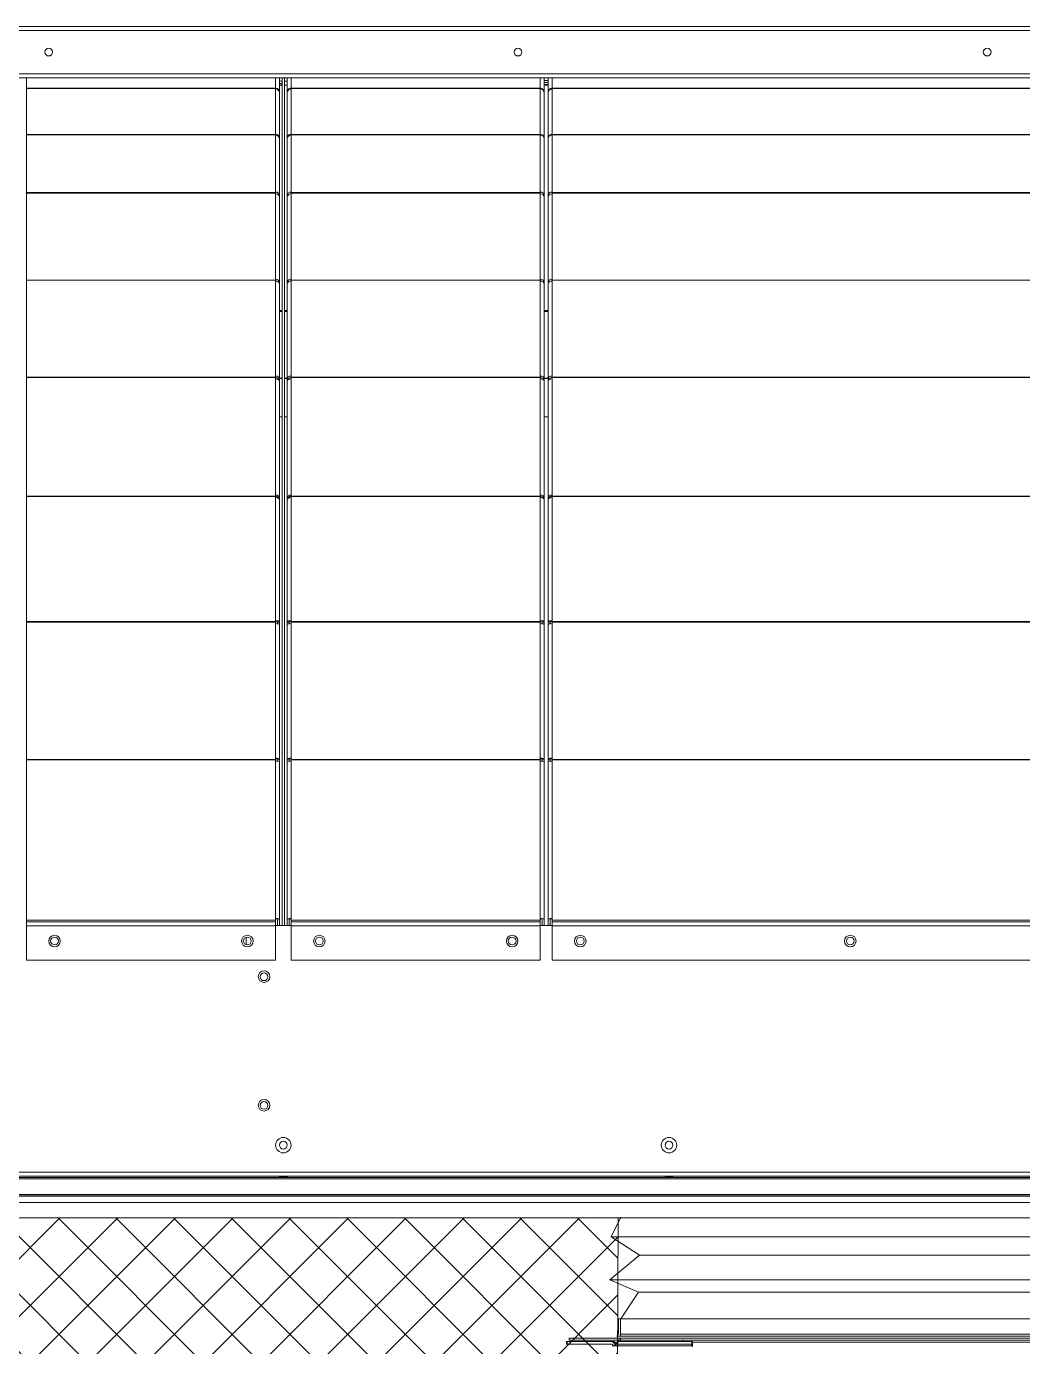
# Model space of a CAD drawing. Header units: millimetres. Extents: x 1416 to 30823, y 990 to 21785.
# Drawn here: x 21571 to 22346, y 10547 to 11573 of the extents above; entities that cross this region are included whole.
import ezdxf

# ---------------------------------------------------------------- set-up
doc = ezdxf.new("R2010")
doc.units = ezdxf.units.MM

# ---------------------------------------------------------------- blocks, each defined once
blk = doc.blocks.new('3753456')
at = {"color": 0, "lineweight": 5}
for p, q in [((337590.2, 91235.5), (337597.8, 91251)), ((337612.3, 91221.4), (337590.2, 91235.5)), ((337589.4, 91202.2), (337612.3, 91221.4)), ((337611.6, 91192.6), (337589.4, 91202.2)), ((337597.8, 91172), (337611.6, 91192.6))]:
    blk.add_line(p, q, dxfattribs=at)
blk = doc.blocks.new('45735')
at = {"color": 0, "lineweight": 5}
for p, q in [((339300, 91099.7), (338517, 91099.7)), ((338539.1, 91085.6), (339322.1, 91085.6)), ((338516.2, 91066.4), (339299.2, 91066.4)), ((339321.4, 91056.8), (338538.4, 91056.8))]:
    blk.add_line(p, q, dxfattribs=at)
for p in [(926.8, -135.8), (1709.8, -135.8)]:
    blk.add_blockref('3753456', p, dxfattribs=at)
blk = doc.blocks.new('2')
at = {"lineweight": 5}
h = blk.add_hatch(dxfattribs=at)
h.set_pattern_fill('ANSI37', scale=10)
h.set_pattern_definition([(45, (-804834.448, -424424.915), (-22.4506403, 22.4506403), []), (135, (-804834.448, -424424.915), (-22.4506403, -22.4506403), [])])
h.paths.add_polyline_path([(22022.6, 8724.6), (22031, 10646.8), (21518.6, 10646.8), (21510.2, 8724.6)])
at = {"color": 7, "lineweight": 20}
for p, q in [((23073.5, 11573), (20467.7, 11573)), ((23073.5, 11569.9), (20467.7, 11569.9)), ((23076.6, 11536.1), (20464.6, 11536.1)), ((23076.6, 11533), (20464.6, 11533)), ((21979.7, 11524.9), (23073.5, 11524.9)), ((21979.7, 11524.7), (23073.5, 11524.7)), ((21979.7, 11488.9), (23073.5, 11488.9)), ((21979.7, 11488.8), (23073.5, 11488.8)), ((21979.7, 11443.8), (23073.5, 11443.8)), ((21979.7, 11443.4), (23073.5, 11443.4)), ((21979.7, 11375.8), (23073.5, 11375.8)), ((21979.7, 11375.6), (23073.5, 11375.6)), ((21979.7, 11300.4), (23073.5, 11300.4)), ((21979.7, 11299.9), (23073.5, 11299.9)), ((21979.7, 11207.7), (23073.5, 11207.7)), ((21979.7, 11207.5), (23073.5, 11207.5)), ((21979.7, 11110.4), (23073.5, 11110.4)), ((21979.7, 11109.7), (23073.5, 11109.7)), ((21979.7, 11003.1), (23073.5, 11003.1)), ((21979.7, 11002.8), (23073.5, 11002.8)), ((23073.5, 10878.2), (21979.7, 10878.2)), ((21979.7, 10876.9), (23073.5, 10876.9)), ((21979.7, 10873.8), (23073.5, 10873.8)), ((21979.7, 10846.9), (23073.5, 10846.9)), ((23075, 10678.1), (20466.2, 10678.1)), ((23075, 10677), (20466.2, 10677)), ((20467.7, 10682.2), (23073.5, 10682.2)), ((20467.7, 10679.1), (23073.5, 10679.1)), ((20466.2, 10664.9), (23075, 10664.9)), ((23076.6, 10663.6), (20464.6, 10663.6)), ((23076.6, 10658.7), (20464.6, 10658.7)), ((20466.2, 10663.9), (23075, 10663.9)), ((20464.6, 10646.8), (23076.6, 10646.8))]:
    blk.add_line(p, q, dxfattribs=at)
at = {"color": 7, "lineweight": 20, "ltscale": 0.004468}
for p, q in [((21570.7, 11525), (21570.7, 11533)), ((21764.5, 11533), (21764.5, 11525)), ((21776.7, 11525), (21776.7, 11533)), ((21970.5, 11533), (21970.5, 11525)), ((21979.7, 11525), (21979.7, 11533))]:
    blk.add_line(p, q, dxfattribs=at)
at = {"color": 7, "lineweight": 20, "ltscale": 5.01906e-05}
for p, q in [((21767.6, 11531.6), (21767.6, 11531.7)), ((21973.6, 11531.6), (21973.6, 11531.7))]:
    blk.add_line(p, q, dxfattribs=at)
at = {"color": 7, "lineweight": 20, "ltscale": 0.005416}
for p, q in [((21767.6, 11531.6), (21767.6, 11521.9)), ((21773.6, 11521.9), (21773.6, 11531.6)), ((21973.6, 11531.6), (21973.6, 11521.9)), ((21976.6, 11521.9), (21976.6, 11531.6))]:
    blk.add_line(p, q, dxfattribs=at)
at = {"color": 7, "lineweight": 20, "ltscale": 0.000277946}
for p, q in [((21767.6, 11530.6), (21768.1, 11530.6)), ((21767.6, 11528.6), (21768.1, 11528.6))]:
    blk.add_line(p, q, dxfattribs=at)
at = {"color": 7, "lineweight": 20, "ltscale": 0.001093}
blk.add_line((21767.6, 11527.4), (21769.6, 11527.4), dxfattribs=at)
at = {"color": 7, "lineweight": 20, "ltscale": 0.000414672}
blk.add_line((21768.9, 11530.5), (21769.6, 11530.5), dxfattribs=at)
at = {"color": 7, "lineweight": 20, "ltscale": 0.366025}
for p, q in [((21769.6, 11533), (21769.6, 10874.1)), ((21771.6, 11533), (21771.6, 10874.1))]:
    blk.add_line(p, q, dxfattribs=at)
at = {"color": 7, "lineweight": 20, "ltscale": 0.001111}
for p, q in [((21771.6, 11530.5), (21773.6, 11530.5)), ((21771.6, 11527.4), (21773.6, 11527.4)), ((21767.6, 11269.4), (21769.6, 11269.4)), ((21771.6, 11269.4), (21773.6, 11269.4)), ((21990.8, 10548.6), (21990.8, 10550.6)), ((21991.3, 10548.6), (21991.3, 10550.6)), ((22030.3, 10548.6), (22030.3, 10550.6)), ((22030.8, 10548.6), (22030.8, 10550.6)), ((22088.3, 10548.6), (22088.3, 10550.6)), ((22088.8, 10548.6), (22088.8, 10550.6))]:
    blk.add_line(p, q, dxfattribs=at)
at = {"color": 7, "lineweight": 20, "ltscale": 4.85922e-05}
blk.add_line((21773.6, 11531.6), (21773.6, 11531.7), dxfattribs=at)
at = {"color": 7, "lineweight": 20, "ltscale": 0.001667}
for p, q in [((21973.6, 11531), (21976.6, 11531)), ((21976.6, 11529.5), (21973.6, 11529.5)), ((21976.6, 11527.9), (21973.6, 11527.9)), ((21973.6, 11527.4), (21976.6, 11527.4)), ((21973.6, 11352), (21976.6, 11352)), ((21973.6, 11351.4), (21976.6, 11351.4)), ((21973.6, 11299.6), (21976.6, 11299.6)), ((21973.6, 11299.3), (21976.6, 11299.3)), ((21973.6, 11269.4), (21976.6, 11269.4))]:
    blk.add_line(p, q, dxfattribs=at)
at = {"color": 7, "lineweight": 20, "ltscale": 4.85923e-05}
blk.add_line((21976.6, 11531.6), (21976.6, 11531.7), dxfattribs=at)
at = {"color": 7, "lineweight": 20, "ltscale": 5.06378e-05}
for p, q in [((21570.7, 11525), (21570.7, 11524.9)), ((21764.5, 11525), (21764.5, 11524.9)), ((21776.7, 11525), (21776.7, 11524.9)), ((21970.5, 11525), (21970.5, 11524.9)), ((21979.7, 11525), (21979.7, 11524.9))]:
    blk.add_line(p, q, dxfattribs=at)
at = {"color": 7, "lineweight": 20, "ltscale": 0.107667}
for p, q in [((21570.7, 11524.9), (21764.5, 11524.9)), ((21570.7, 11524.7), (21764.5, 11524.7)), ((21776.7, 11524.9), (21970.5, 11524.9)), ((21776.7, 11524.7), (21970.5, 11524.7)), ((21570.7, 11488.9), (21764.5, 11488.9)), ((21570.7, 11488.8), (21764.5, 11488.8)), ((21776.7, 11488.9), (21970.5, 11488.9)), ((21776.7, 11488.8), (21970.5, 11488.8)), ((21570.7, 11443.8), (21764.5, 11443.8)), ((21570.7, 11443.4), (21764.5, 11443.4)), ((21776.7, 11443.8), (21970.5, 11443.8)), ((21776.7, 11443.4), (21970.5, 11443.4)), ((21570.7, 11375.8), (21764.5, 11375.8)), ((21570.7, 11375.6), (21764.5, 11375.6)), ((21776.7, 11375.8), (21970.5, 11375.8)), ((21776.7, 11375.6), (21970.5, 11375.6)), ((21570.7, 11300.4), (21764.5, 11300.4)), ((21570.7, 11299.9), (21764.5, 11299.9)), ((21776.7, 11300.4), (21970.5, 11300.4)), ((21776.7, 11299.9), (21970.5, 11299.9)), ((21570.7, 11207.7), (21764.5, 11207.7)), ((21570.7, 11207.5), (21764.5, 11207.5)), ((21776.7, 11207.7), (21970.5, 11207.7)), ((21776.7, 11207.5), (21970.5, 11207.5)), ((21570.7, 11110.4), (21764.5, 11110.4)), ((21570.7, 11109.7), (21764.5, 11109.7)), ((21776.7, 11110.4), (21970.5, 11110.4)), ((21776.7, 11109.7), (21970.5, 11109.7)), ((21570.7, 11003.1), (21764.5, 11003.1)), ((21776.7, 11003.1), (21970.5, 11003.1)), ((21570.7, 11002.8), (21764.5, 11002.8)), ((21776.7, 11002.8), (21970.5, 11002.8)), ((21764.5, 10878.2), (21570.7, 10878.2)), ((21570.7, 10876.9), (21764.5, 10876.9)), ((21570.7, 10873.8), (21764.5, 10873.8)), ((21970.5, 10878.2), (21776.7, 10878.2)), ((21776.7, 10876.9), (21970.5, 10876.9)), ((21776.7, 10873.8), (21970.5, 10873.8)), ((21570.7, 10846.9), (21764.5, 10846.9)), ((21776.7, 10846.9), (21970.5, 10846.9))]:
    blk.add_line(p, q, dxfattribs=at)
at = {"color": 7, "lineweight": 20, "ltscale": 8.68979e-05}
for p, q in [((21570.7, 11524.7), (21570.7, 11524.9)), ((21764.5, 11524.7), (21764.5, 11524.9)), ((21776.7, 11524.7), (21776.7, 11524.9)), ((21970.5, 11524.7), (21970.5, 11524.9)), ((21979.7, 11524.7), (21979.7, 11524.9))]:
    blk.add_line(p, q, dxfattribs=at)
at = {"color": 7, "lineweight": 20, "ltscale": 0.000182321}
for p, q in [((21570.7, 11524.4), (21570.7, 11524.7)), ((21764.5, 11524.4), (21764.5, 11524.7)), ((21776.7, 11524.4), (21776.7, 11524.7)), ((21970.5, 11524.4), (21970.5, 11524.7)), ((21979.7, 11524.4), (21979.7, 11524.7))]:
    blk.add_line(p, q, dxfattribs=at)
at = {"color": 7, "lineweight": 20, "ltscale": 0.019501}
for p, q in [((21570.7, 11489.3), (21570.7, 11524.4)), ((21764.5, 11524.4), (21764.5, 11489.3)), ((21767.6, 11521.4), (21767.6, 11486.3)), ((21773.6, 11486.3), (21773.6, 11521.4)), ((21776.7, 11489.3), (21776.7, 11524.4)), ((21970.5, 11524.4), (21970.5, 11489.3)), ((21973.6, 11521.4), (21973.6, 11486.3)), ((21976.6, 11486.3), (21976.6, 11521.4)), ((21979.7, 11489.3), (21979.7, 11524.4))]:
    blk.add_line(p, q, dxfattribs=at)
at = {"color": 7, "lineweight": 20, "ltscale": 1.77147e-05}
for p, q in [((21767.6, 11521.9), (21767.6, 11521.9)), ((21973.6, 11521.9), (21973.6, 11521.9))]:
    blk.add_line(p, q, dxfattribs=at)
at = {"color": 7, "lineweight": 20, "ltscale": 0.020143}
for p, q in [((21767.6, 11485.6), (21767.6, 11521.9)), ((21973.6, 11485.6), (21973.6, 11521.9))]:
    blk.add_line(p, q, dxfattribs=at)
at = {"color": 7, "lineweight": 20, "ltscale": 1.77131e-05}
for p, q in [((21773.7, 11521.9), (21773.6, 11521.9)), ((21976.7, 11521.9), (21976.6, 11521.9))]:
    blk.add_line(p, q, dxfattribs=at)
at = {"color": 7, "lineweight": 20, "ltscale": 0.000231544}
for p, q in [((21773.6, 11521.4), (21773.6, 11521.9)), ((21976.6, 11521.4), (21976.6, 11521.9))]:
    blk.add_line(p, q, dxfattribs=at)
at = {"color": 7, "lineweight": 20, "ltscale": 0.000181183}
for p, q in [((21570.7, 11488.9), (21570.7, 11489.3)), ((21764.5, 11488.9), (21764.5, 11489.3)), ((21776.7, 11488.9), (21776.7, 11489.3)), ((21970.5, 11488.9), (21970.5, 11489.3)), ((21979.7, 11488.9), (21979.7, 11489.3))]:
    blk.add_line(p, q, dxfattribs=at)
at = {"color": 7, "lineweight": 20, "ltscale": 5.76158e-05}
for p, q in [((21570.7, 11488.8), (21570.7, 11488.9)), ((21764.5, 11488.8), (21764.5, 11488.9)), ((21776.7, 11488.8), (21776.7, 11488.9)), ((21970.5, 11488.8), (21970.5, 11488.9)), ((21979.7, 11488.8), (21979.7, 11488.9))]:
    blk.add_line(p, q, dxfattribs=at)
at = {"color": 7, "lineweight": 20, "ltscale": 0.000228135}
for p, q in [((21570.7, 11488.4), (21570.7, 11488.8)), ((21764.5, 11488.4), (21764.5, 11488.8)), ((21776.7, 11488.4), (21776.7, 11488.8)), ((21970.5, 11488.4), (21970.5, 11488.8)), ((21979.7, 11488.4), (21979.7, 11488.8))]:
    blk.add_line(p, q, dxfattribs=at)
at = {"color": 7, "lineweight": 20, "ltscale": 0.024554}
for p, q in [((21570.7, 11444.2), (21570.7, 11488.4)), ((21764.5, 11488.4), (21764.5, 11444.2)), ((21767.6, 11485.6), (21767.6, 11441.4)), ((21773.6, 11441.4), (21773.6, 11485.6)), ((21776.7, 11444.2), (21776.7, 11488.4)), ((21970.5, 11488.4), (21970.5, 11444.2)), ((21973.6, 11485.6), (21973.6, 11441.4)), ((21976.6, 11441.4), (21976.6, 11485.6)), ((21979.7, 11444.2), (21979.7, 11488.4))]:
    blk.add_line(p, q, dxfattribs=at)
at = {"color": 7, "lineweight": 20, "ltscale": 5.95243e-05}
for p, q in [((21767.5, 11486.3), (21767.6, 11486.3)), ((21973.5, 11486.3), (21973.6, 11486.3))]:
    blk.add_line(p, q, dxfattribs=at)
at = {"color": 7, "lineweight": 20, "ltscale": 0.019078}
for p, q in [((21767.6, 11452), (21767.6, 11486.3)), ((21973.6, 11452), (21973.6, 11486.3))]:
    blk.add_line(p, q, dxfattribs=at)
at = {"color": 7, "lineweight": 20, "ltscale": 5.95226e-05}
for p, q in [((21773.7, 11486.3), (21773.6, 11486.3)), ((21976.7, 11486.3), (21976.6, 11486.3))]:
    blk.add_line(p, q, dxfattribs=at)
at = {"color": 7, "lineweight": 20, "ltscale": 0.000407996}
for p, q in [((21773.6, 11485.6), (21773.6, 11486.3)), ((21976.6, 11485.6), (21976.6, 11486.3))]:
    blk.add_line(p, q, dxfattribs=at)
at = {"color": 7, "lineweight": 20, "ltscale": 0.000229568}
for p, q in [((21570.7, 11443.8), (21570.7, 11444.2)), ((21764.5, 11443.8), (21764.5, 11444.2)), ((21776.7, 11443.8), (21776.7, 11444.2)), ((21970.5, 11443.8), (21970.5, 11444.2)), ((21979.7, 11443.8), (21979.7, 11444.2))]:
    blk.add_line(p, q, dxfattribs=at)
at = {"color": 7, "lineweight": 20, "ltscale": 0.000214269}
for p, q in [((21570.7, 11443.4), (21570.7, 11443.8)), ((21764.5, 11443.4), (21764.5, 11443.8)), ((21776.7, 11443.4), (21776.7, 11443.8)), ((21970.5, 11443.4), (21970.5, 11443.8)), ((21979.7, 11443.4), (21979.7, 11443.8))]:
    blk.add_line(p, q, dxfattribs=at)
at = {"color": 7, "lineweight": 20, "ltscale": 0.000344851}
for p, q in [((21570.7, 11442.8), (21570.7, 11443.4)), ((21764.5, 11442.8), (21764.5, 11443.4)), ((21776.7, 11442.8), (21776.7, 11443.4)), ((21970.5, 11442.8), (21970.5, 11443.4)), ((21979.7, 11442.8), (21979.7, 11443.4))]:
    blk.add_line(p, q, dxfattribs=at)
at = {"color": 7, "lineweight": 20, "ltscale": 0.036885}
for p, q in [((21570.7, 11376.4), (21570.7, 11442.8)), ((21764.5, 11442.8), (21764.5, 11376.4)), ((21767.6, 11440.4), (21767.6, 11374)), ((21773.6, 11374), (21773.6, 11440.4)), ((21776.7, 11376.4), (21776.7, 11442.8)), ((21970.5, 11442.8), (21970.5, 11376.4)), ((21973.6, 11440.4), (21973.6, 11374)), ((21976.6, 11374), (21976.6, 11440.4)), ((21979.7, 11376.4), (21979.7, 11442.8))]:
    blk.add_line(p, q, dxfattribs=at)
at = {"color": 7, "lineweight": 20, "ltscale": 0.000162064}
for p, q in [((21767.3, 11441.4), (21767.6, 11441.4)), ((21773.9, 11441.4), (21773.6, 11441.4)), ((21973.3, 11441.4), (21973.6, 11441.4)), ((21976.9, 11441.4), (21976.6, 11441.4))]:
    blk.add_line(p, q, dxfattribs=at)
at = {"color": 7, "lineweight": 20, "ltscale": 0.017676}
for p, q in [((21767.6, 11409.6), (21767.6, 11441.4)), ((21973.6, 11409.6), (21973.6, 11441.4))]:
    blk.add_line(p, q, dxfattribs=at)
at = {"color": 7, "lineweight": 20, "ltscale": 0.000573504}
for p, q in [((21773.6, 11440.4), (21773.6, 11441.4)), ((21976.6, 11440.4), (21976.6, 11441.4))]:
    blk.add_line(p, q, dxfattribs=at)
at = {"color": 7, "lineweight": 20, "ltscale": 0.000342699}
for p, q in [((21570.7, 11375.8), (21570.7, 11376.4)), ((21764.5, 11375.8), (21764.5, 11376.4)), ((21776.7, 11375.8), (21776.7, 11376.4)), ((21970.5, 11375.8), (21970.5, 11376.4)), ((21979.7, 11375.8), (21979.7, 11376.4))]:
    blk.add_line(p, q, dxfattribs=at)
at = {"color": 7, "lineweight": 20, "ltscale": 0.000101871}
for p, q in [((21570.7, 11375.6), (21570.7, 11375.8)), ((21764.5, 11375.6), (21764.5, 11375.8)), ((21776.7, 11375.6), (21776.7, 11375.8)), ((21970.5, 11375.6), (21970.5, 11375.8)), ((21979.7, 11375.6), (21979.7, 11375.8))]:
    blk.add_line(p, q, dxfattribs=at)
at = {"color": 7, "lineweight": 20, "ltscale": 0.00038102}
for p, q in [((21570.7, 11375.6), (21570.7, 11374.9)), ((21764.5, 11375.6), (21764.5, 11374.9)), ((21776.7, 11375.6), (21776.7, 11374.9)), ((21970.5, 11375.6), (21970.5, 11374.9)), ((21979.7, 11375.6), (21979.7, 11374.9))]:
    blk.add_line(p, q, dxfattribs=at)
at = {"color": 7, "lineweight": 20, "ltscale": 0.041009}
for p, q in [((21570.7, 11301.1), (21570.7, 11374.9)), ((21764.5, 11374.9), (21764.5, 11301.1)), ((21767.6, 11372.7), (21767.6, 11298.9)), ((21773.6, 11298.9), (21773.6, 11372.7)), ((21776.7, 11301.1), (21776.7, 11374.9)), ((21970.5, 11374.9), (21970.5, 11301.1)), ((21973.6, 11372.7), (21973.6, 11298.9)), ((21976.6, 11298.9), (21976.6, 11372.7)), ((21979.7, 11301.1), (21979.7, 11374.9))]:
    blk.add_line(p, q, dxfattribs=at)
at = {"color": 7, "lineweight": 20, "ltscale": 0.000315481}
for p, q in [((21767.1, 11374), (21767.6, 11374)), ((21774.2, 11374), (21773.6, 11374)), ((21973.1, 11374), (21973.6, 11374)), ((21977.2, 11374), (21976.6, 11374))]:
    blk.add_line(p, q, dxfattribs=at)
at = {"color": 7, "lineweight": 20, "ltscale": 0.015571}
for p, q in [((21767.6, 11346), (21767.6, 11374)), ((21973.6, 11346), (21973.6, 11374))]:
    blk.add_line(p, q, dxfattribs=at)
at = {"color": 7, "lineweight": 20, "ltscale": 0.000722932}
for p, q in [((21773.6, 11372.7), (21773.6, 11374)), ((21976.6, 11372.7), (21976.6, 11374))]:
    blk.add_line(p, q, dxfattribs=at)
at = {"color": 7, "lineweight": 20, "ltscale": 0.001112}
for p, q in [((21767.6, 11352), (21769.6, 11352)), ((21767.6, 11351.4), (21769.6, 11351.4)), ((21767.6, 11299.6), (21769.6, 11299.6)), ((21767.6, 11299.3), (21769.6, 11299.3))]:
    blk.add_line(p, q, dxfattribs=at)
at = {"color": 7, "lineweight": 20, "ltscale": 0.00111}
for p, q in [((21771.6, 11352), (21773.6, 11352)), ((21771.6, 11351.4), (21773.6, 11351.4)), ((21771.6, 11299.6), (21773.6, 11299.6)), ((21771.6, 11299.3), (21773.6, 11299.3))]:
    blk.add_line(p, q, dxfattribs=at)
at = {"color": 7, "lineweight": 20, "ltscale": 0.000383413}
for p, q in [((21570.7, 11301.1), (21570.7, 11300.4)), ((21764.5, 11301.1), (21764.5, 11300.4)), ((21776.7, 11301.1), (21776.7, 11300.4)), ((21970.5, 11301.1), (21970.5, 11300.4)), ((21979.7, 11301.1), (21979.7, 11300.4))]:
    blk.add_line(p, q, dxfattribs=at)
at = {"color": 7, "lineweight": 20, "ltscale": 0.000318226}
for p, q in [((21570.7, 11299.9), (21570.7, 11300.4)), ((21764.5, 11299.9), (21764.5, 11300.4)), ((21776.7, 11299.9), (21776.7, 11300.4)), ((21970.5, 11299.9), (21970.5, 11300.4)), ((21979.7, 11299.9), (21979.7, 11300.4))]:
    blk.add_line(p, q, dxfattribs=at)
at = {"color": 7, "lineweight": 20, "ltscale": 0.000469699}
for p, q in [((21570.7, 11299.9), (21570.7, 11299)), ((21764.5, 11299.9), (21764.5, 11299)), ((21776.7, 11299.9), (21776.7, 11299)), ((21970.5, 11299.9), (21970.5, 11299)), ((21979.7, 11299.9), (21979.7, 11299))]:
    blk.add_line(p, q, dxfattribs=at)
at = {"color": 7, "lineweight": 20, "ltscale": 0.050238}
for p, q in [((21570.7, 11208.6), (21570.7, 11299)), ((21764.5, 11299), (21764.5, 11208.6)), ((21767.6, 11297.3), (21767.6, 11206.9)), ((21773.6, 11206.9), (21773.6, 11297.3)), ((21776.7, 11208.6), (21776.7, 11299)), ((21970.5, 11299), (21970.5, 11208.6)), ((21973.6, 11297.3), (21973.6, 11206.9)), ((21976.6, 11206.9), (21976.6, 11297.3)), ((21979.7, 11208.6), (21979.7, 11299))]:
    blk.add_line(p, q, dxfattribs=at)
at = {"color": 7, "lineweight": 20, "ltscale": 0.000523852}
for p, q in [((21764.5, 11300), (21764.5, 11299)), ((21970.5, 11300), (21970.5, 11299))]:
    blk.add_line(p, q, dxfattribs=at)
at = {"color": 7, "lineweight": 20, "ltscale": 0.000888889}
for p, q in [((21766, 11298.9), (21767.6, 11298.9)), ((21775.2, 11298.9), (21773.6, 11298.9)), ((21972, 11298.9), (21973.6, 11298.9)), ((21978.2, 11298.9), (21976.6, 11298.9)), ((21766, 11206.9), (21767.6, 11206.9)), ((21775.2, 11206.9), (21773.6, 11206.9)), ((21972, 11206.9), (21973.6, 11206.9)), ((21978.2, 11206.9), (21976.6, 11206.9)), ((21766, 11109.8), (21767.6, 11109.8)), ((21775.2, 11109.8), (21773.6, 11109.8)), ((21972, 11109.8), (21973.6, 11109.8)), ((21978.2, 11109.8), (21976.6, 11109.8)), ((21766, 11003.3), (21767.6, 11003.3)), ((21775.2, 11003.3), (21773.6, 11003.3)), ((21972, 11003.3), (21973.6, 11003.3)), ((21978.2, 11003.3), (21976.6, 11003.3)), ((22032.9, 10568.2), (22031.3, 10568.2)), ((21992.9, 10553.2), (21992.9, 10551.6)), ((22031.3, 10551.6), (22032.9, 10551.6)), ((22032.9, 10551.6), (22032.9, 10553.2))]:
    blk.add_line(p, q, dxfattribs=at)
at = {"color": 7, "lineweight": 20, "ltscale": 3.37381e-05}
for p, q in [((21766, 11298.8), (21766, 11298.9)), ((21775.2, 11298.8), (21775.2, 11298.9)), ((21972, 11298.8), (21972, 11298.9)), ((21978.2, 11298.8), (21978.2, 11298.9))]:
    blk.add_line(p, q, dxfattribs=at)
at = {"color": 7, "lineweight": 20, "ltscale": 0.01323}
for p, q in [((21767.6, 11275), (21767.6, 11298.9)), ((21973.6, 11275), (21973.6, 11298.9))]:
    blk.add_line(p, q, dxfattribs=at)
at = {"color": 7, "lineweight": 20, "ltscale": 0.000852754}
for p, q in [((21773.6, 11297.3), (21773.6, 11298.9)), ((21976.6, 11297.3), (21976.6, 11298.9))]:
    blk.add_line(p, q, dxfattribs=at)
at = {"color": 7, "lineweight": 20, "ltscale": 0.000466768}
for p, q in [((21570.7, 11208.6), (21570.7, 11207.7)), ((21764.5, 11208.6), (21764.5, 11207.7)), ((21776.7, 11208.6), (21776.7, 11207.7)), ((21970.5, 11208.6), (21970.5, 11207.7)), ((21979.7, 11208.6), (21979.7, 11207.7))]:
    blk.add_line(p, q, dxfattribs=at)
at = {"color": 7, "lineweight": 20, "ltscale": 0.000134994}
for p, q in [((21570.7, 11207.5), (21570.7, 11207.7)), ((21764.5, 11207.5), (21764.5, 11207.7)), ((21776.7, 11207.5), (21776.7, 11207.7)), ((21970.5, 11207.5), (21970.5, 11207.7)), ((21979.7, 11207.5), (21979.7, 11207.7))]:
    blk.add_line(p, q, dxfattribs=at)
at = {"color": 7, "lineweight": 20, "ltscale": 0.000492271}
for p, q in [((21570.7, 11207.5), (21570.7, 11206.6)), ((21764.5, 11207.5), (21764.5, 11206.6)), ((21776.7, 11207.5), (21776.7, 11206.6)), ((21970.5, 11207.5), (21970.5, 11206.6)), ((21979.7, 11207.5), (21979.7, 11206.6))]:
    blk.add_line(p, q, dxfattribs=at)
at = {"color": 7, "lineweight": 20, "ltscale": 0.052983}
for p, q in [((21570.7, 11111.2), (21570.7, 11206.6)), ((21764.5, 11206.6), (21764.5, 11111.2)), ((21767.6, 11205.2), (21767.6, 11109.8)), ((21773.6, 11109.8), (21773.6, 11205.2)), ((21776.7, 11111.2), (21776.7, 11206.6)), ((21970.5, 11206.6), (21970.5, 11111.2)), ((21973.6, 11205.2), (21973.6, 11109.8)), ((21976.6, 11109.8), (21976.6, 11205.2)), ((21979.7, 11111.2), (21979.7, 11206.6))]:
    blk.add_line(p, q, dxfattribs=at)
at = {"color": 7, "lineweight": 20, "ltscale": 0.000610792}
for p, q in [((21764.5, 11207.7), (21764.5, 11206.6)), ((21970.5, 11207.7), (21970.5, 11206.6))]:
    blk.add_line(p, q, dxfattribs=at)
at = {"color": 7, "lineweight": 20, "ltscale": 0.000257803}
for p, q in [((21766, 11206.4), (21766, 11206.9)), ((21775.2, 11206.4), (21775.2, 11206.9)), ((21972, 11206.4), (21972, 11206.9)), ((21978.2, 11206.4), (21978.2, 11206.9))]:
    blk.add_line(p, q, dxfattribs=at)
at = {"color": 7, "lineweight": 20, "ltscale": 0.010363}
for p, q in [((21767.6, 11188.2), (21767.6, 11206.9)), ((21973.6, 11188.2), (21973.6, 11206.9))]:
    blk.add_line(p, q, dxfattribs=at)
at = {"color": 7, "lineweight": 20, "ltscale": 0.000958765}
for p, q in [((21773.6, 11205.2), (21773.6, 11206.9)), ((21976.6, 11205.2), (21976.6, 11206.9))]:
    blk.add_line(p, q, dxfattribs=at)
at = {"color": 7, "lineweight": 20, "ltscale": 0.000495362}
for p, q in [((21570.7, 11111.2), (21570.7, 11110.4)), ((21764.5, 11111.2), (21764.5, 11110.4)), ((21776.7, 11111.2), (21776.7, 11110.4)), ((21970.5, 11111.2), (21970.5, 11110.4)), ((21979.7, 11111.2), (21979.7, 11110.4))]:
    blk.add_line(p, q, dxfattribs=at)
at = {"color": 7, "lineweight": 20, "ltscale": 0.000387411}
for p, q in [((21570.7, 11109.7), (21570.7, 11110.4)), ((21764.5, 11109.7), (21764.5, 11110.4)), ((21776.7, 11109.7), (21776.7, 11110.4)), ((21970.5, 11109.7), (21970.5, 11110.4)), ((21979.7, 11109.7), (21979.7, 11110.4))]:
    blk.add_line(p, q, dxfattribs=at)
at = {"color": 7, "lineweight": 20, "ltscale": 0.000543222}
for p, q in [((21570.7, 11109.7), (21570.7, 11108.7)), ((21764.5, 11109.7), (21764.5, 11108.7)), ((21776.7, 11109.7), (21776.7, 11108.7)), ((21970.5, 11109.7), (21970.5, 11108.7)), ((21979.7, 11109.7), (21979.7, 11108.7))]:
    blk.add_line(p, q, dxfattribs=at)
at = {"color": 7, "lineweight": 20, "ltscale": 0.058102}
for p, q in [((21570.7, 11004.1), (21570.7, 11108.7)), ((21764.5, 11108.7), (21764.5, 11004.1)), ((21767.6, 11107.9), (21767.6, 11003.3)), ((21773.6, 11003.3), (21773.6, 11107.9)), ((21776.7, 11004.1), (21776.7, 11108.7)), ((21970.5, 11108.7), (21970.5, 11004.1)), ((21973.6, 11107.9), (21973.6, 11003.3)), ((21976.6, 11003.3), (21976.6, 11107.9)), ((21979.7, 11004.1), (21979.7, 11108.7))]:
    blk.add_line(p, q, dxfattribs=at)
at = {"color": 7, "lineweight": 20, "ltscale": 0.001012}
for p, q in [((21764.5, 11110.5), (21764.5, 11108.7)), ((21970.5, 11110.5), (21970.5, 11108.7))]:
    blk.add_line(p, q, dxfattribs=at)
at = {"color": 7, "lineweight": 20, "ltscale": 0.000676388}
for p, q in [((21766, 11108.6), (21766, 11109.8)), ((21775.2, 11108.6), (21775.2, 11109.8)), ((21972, 11108.6), (21972, 11109.8)), ((21978.2, 11108.6), (21978.2, 11109.8))]:
    blk.add_line(p, q, dxfattribs=at)
at = {"color": 7, "lineweight": 20, "ltscale": 0.007338}
for p, q in [((21767.6, 11096.6), (21767.6, 11109.8)), ((21973.6, 11096.6), (21973.6, 11109.8))]:
    blk.add_line(p, q, dxfattribs=at)
at = {"color": 7, "lineweight": 20, "ltscale": 0.001039}
for p, q in [((21773.6, 11107.9), (21773.6, 11109.8)), ((21976.6, 11107.9), (21976.6, 11109.8))]:
    blk.add_line(p, q, dxfattribs=at)
at = {"color": 7, "lineweight": 20, "ltscale": 0.000539832}
for p, q in [((21570.7, 11004.1), (21570.7, 11003.1)), ((21764.5, 11004.1), (21764.5, 11003.1)), ((21776.7, 11004.1), (21776.7, 11003.1)), ((21970.5, 11004.1), (21970.5, 11003.1)), ((21979.7, 11004.1), (21979.7, 11003.1))]:
    blk.add_line(p, q, dxfattribs=at)
at = {"color": 7, "lineweight": 20, "ltscale": 0.000153368}
for p, q in [((21570.7, 11002.8), (21570.7, 11003.1)), ((21764.5, 11002.8), (21764.5, 11003.1)), ((21776.7, 11002.8), (21776.7, 11003.1)), ((21970.5, 11002.8), (21970.5, 11003.1)), ((21979.7, 11002.8), (21979.7, 11003.1))]:
    blk.add_line(p, q, dxfattribs=at)
at = {"color": 7, "lineweight": 20, "ltscale": 0.001029}
for p, q in [((21764.5, 11003.7), (21764.5, 11001.9)), ((21970.5, 11003.7), (21970.5, 11001.9))]:
    blk.add_line(p, q, dxfattribs=at)
at = {"color": 7, "lineweight": 20, "ltscale": 0.000861584}
for p, q in [((21766, 11001.8), (21766, 11003.3)), ((21775.2, 11001.8), (21775.2, 11003.3)), ((21972, 11001.8), (21972, 11003.3)), ((21978.2, 11001.8), (21978.2, 11003.3))]:
    blk.add_line(p, q, dxfattribs=at)
at = {"color": 7, "lineweight": 20, "ltscale": 0.004022}
for p, q in [((21767.6, 10996.1), (21767.6, 11003.3)), ((21973.6, 10996.1), (21973.6, 11003.3))]:
    blk.add_line(p, q, dxfattribs=at)
at = {"color": 7, "lineweight": 20, "ltscale": 0.00109}
for p, q in [((21773.6, 11001.4), (21773.6, 11003.3)), ((21976.6, 11001.4), (21976.6, 11003.3))]:
    blk.add_line(p, q, dxfattribs=at)
at = {"color": 7, "lineweight": 20, "ltscale": 0.00054973}
for p, q in [((21570.7, 11002.8), (21570.7, 11001.9)), ((21764.5, 11002.8), (21764.5, 11001.9)), ((21776.7, 11002.8), (21776.7, 11001.9)), ((21970.5, 11002.8), (21970.5, 11001.9)), ((21979.7, 11002.8), (21979.7, 11001.9))]:
    blk.add_line(p, q, dxfattribs=at)
at = {"color": 7, "lineweight": 20, "ltscale": 0.068058}
for p, q in [((21570.7, 10879.3), (21570.7, 11001.9)), ((21764.5, 11001.9), (21764.5, 10879.3)), ((21767.6, 11001.4), (21767.6, 10878.9)), ((21773.6, 10878.9), (21773.6, 11001.4)), ((21776.7, 10879.3), (21776.7, 11001.9)), ((21970.5, 11001.9), (21970.5, 10879.3)), ((21973.6, 11001.4), (21973.6, 10878.9)), ((21976.6, 10878.9), (21976.6, 11001.4)), ((21979.7, 10879.3), (21979.7, 11001.9))]:
    blk.add_line(p, q, dxfattribs=at)
at = {"color": 7, "lineweight": 20, "ltscale": 0.000665626}
for p, q in [((21570.7, 10879.3), (21570.7, 10878.2)), ((21764.5, 10879.3), (21764.5, 10878.2)), ((21776.7, 10879.3), (21776.7, 10878.2)), ((21970.5, 10879.3), (21970.5, 10878.2)), ((21979.7, 10879.3), (21979.7, 10878.2))]:
    blk.add_line(p, q, dxfattribs=at)
at = {"color": 7, "lineweight": 20, "ltscale": 0.000707283}
for p, q in [((21570.7, 10878.2), (21570.7, 10876.9)), ((21764.5, 10878.2), (21764.5, 10876.9)), ((21776.7, 10878.2), (21776.7, 10876.9)), ((21970.5, 10878.2), (21970.5, 10876.9)), ((21979.7, 10878.2), (21979.7, 10876.9))]:
    blk.add_line(p, q, dxfattribs=at)
at = {"color": 7, "lineweight": 20, "ltscale": 0.001722}
for p, q in [((21570.7, 10873.8), (21570.7, 10876.9)), ((21764.5, 10873.8), (21764.5, 10876.9)), ((21776.7, 10873.8), (21776.7, 10876.9)), ((21970.5, 10873.8), (21970.5, 10876.9)), ((21979.7, 10873.8), (21979.7, 10876.9))]:
    blk.add_line(p, q, dxfattribs=at)
at = {"color": 7, "lineweight": 20, "ltscale": 0.014944}
for p, q in [((21570.7, 10873.8), (21570.7, 10846.9)), ((21764.5, 10846.9), (21764.5, 10873.8)), ((21776.7, 10873.8), (21776.7, 10846.9)), ((21970.5, 10846.9), (21970.5, 10873.8)), ((21979.7, 10873.8), (21979.7, 10846.9))]:
    blk.add_line(p, q, dxfattribs=at)
at = {"color": 7, "lineweight": 20, "ltscale": 0.002756}
blk.add_line((21764.5, 10879.1), (21764.5, 10874.1), dxfattribs=at)
at = {"color": 7, "lineweight": 20, "ltscale": 0.002}
blk.add_line((21764.5, 10874.1), (21768.1, 10874.1), dxfattribs=at)
at = {"color": 7, "lineweight": 20, "ltscale": 0.006778}
blk.add_line((21776.7, 10873.9), (21764.5, 10873.9), dxfattribs=at)
at = {"color": 7, "lineweight": 20, "ltscale": 0.00263}
for p, q in [((21766, 10874.1), (21766, 10878.9)), ((21767.6, 10874.1), (21767.6, 10878.9))]:
    blk.add_line(p, q, dxfattribs=at)
at = {"color": 7, "lineweight": 20, "ltscale": 0.001944}
for p, q in [((21771.6, 10874.1), (21768.1, 10874.1)), ((22026.8, 10547.1), (22030.3, 10547.1))]:
    blk.add_line(p, q, dxfattribs=at)
at = {"color": 7, "lineweight": 20, "ltscale": 0.000149487}
blk.add_line((21768.1, 10873.9), (21768.1, 10874.1), dxfattribs=at)
at = {"color": 7, "lineweight": 20, "ltscale": 0.000149486}
blk.add_line((21771.6, 10873.9), (21771.6, 10874.1), dxfattribs=at)
at = {"color": 7, "lineweight": 20, "ltscale": 0.002779}
for p, q in [((21773.6, 10873.9), (21773.6, 10878.9)), ((21775.2, 10873.9), (21775.2, 10878.9)), ((21972, 10873.9), (21972, 10878.9)), ((21973.6, 10873.9), (21973.6, 10878.9)), ((21976.6, 10873.9), (21976.6, 10878.9)), ((21978.2, 10873.9), (21978.2, 10878.9))]:
    blk.add_line(p, q, dxfattribs=at)
at = {"color": 7, "lineweight": 20, "ltscale": 0.002905}
blk.add_line((21970.5, 10879.1), (21970.5, 10873.9), dxfattribs=at)
at = {"color": 7, "lineweight": 20, "ltscale": 0.005111}
blk.add_line((21979.7, 10873.9), (21970.5, 10873.9), dxfattribs=at)
at = {"color": 7, "lineweight": 20, "ltscale": 0.003143}
blk.add_line((21741.6, 10864.7), (21741.6, 10859), dxfattribs=at)
at = {"color": 7, "lineweight": 20, "ltscale": 0.434111}
for p, q in [((22030.7, 10568.2), (22735.8, 10568.2)), ((22029.8, 10553.2), (22735.8, 10553.2)), ((22030.6, 10554.8), (22735.8, 10554.8))]:
    blk.add_line(p, q, dxfattribs=at)
at = {"color": 7, "lineweight": 20, "ltscale": 0.006611}
for p, q in [((22031.3, 10568.2), (22031.3, 10556.3)), ((22032.9, 10568.2), (22032.9, 10556.3))]:
    blk.add_line(p, q, dxfattribs=at)
at = {"color": 7, "lineweight": 20, "ltscale": 0.021333}
for p, q in [((21992.9, 10553.2), (22031.3, 10553.2)), ((22031.3, 10551.6), (21992.9, 10551.6))]:
    blk.add_line(p, q, dxfattribs=at)
at = {"color": 7, "lineweight": 20, "ltscale": 0.0205}
blk.add_line((21992.9, 10553.2), (22029.8, 10553.2), dxfattribs=at)
at = {"color": 7, "lineweight": 20, "ltscale": 0.042722}
blk.add_line((22030.6, 10556.3), (22031.3, 10556.3), dxfattribs=at)
at = {"color": 7, "lineweight": 20, "ltscale": 0.000555547}
for p, q in [((22031.3, 10550.6), (22031.3, 10551.6)), ((22032.9, 10551.6), (22032.9, 10550.6)), ((22081.3, 10551.6), (22081.3, 10550.6))]:
    blk.add_line(p, q, dxfattribs=at)
at = {"color": 7, "lineweight": 20, "ltscale": 0.3905}
blk.add_line((22032.9, 10556.3), (22735.8, 10556.3), dxfattribs=at)
at = {"color": 7, "lineweight": 20, "ltscale": 0.435222}
for p, q in [((22816.3, 10553.2), (22032.9, 10553.2)), ((22816.3, 10551.6), (22032.9, 10551.6))]:
    blk.add_line(p, q, dxfattribs=at)
at = {"color": 7, "lineweight": 20, "ltscale": 0.026889}
blk.add_line((22032.9, 10551.6), (22081.3, 10551.6), dxfattribs=at)
at = {"color": 7, "lineweight": 20, "ltscale": 0.432889}
blk.add_line((22035, 10551.6), (22814.2, 10551.6), dxfattribs=at)
at = {"color": 7, "lineweight": 20, "ltscale": 0.019167}
for p, q in [((21990.8, 10550.6), (22025.3, 10550.6)), ((21990.8, 10548.6), (22025.3, 10548.6)), ((21991.3, 10550.6), (22025.8, 10550.6)), ((21991.3, 10548.6), (22025.8, 10548.6))]:
    blk.add_line(p, q, dxfattribs=at)
at = {"color": 7, "lineweight": 20, "ltscale": 0.000794473}
blk.add_line((22025.9, 10550.6), (22027.3, 10550.6), dxfattribs=at)
at = {"color": 7, "lineweight": 20, "ltscale": 0.00135}
blk.add_line((22025.9, 10550.6), (22028.3, 10550.6), dxfattribs=at)
at = {"color": 7, "lineweight": 20, "ltscale": 0.000277761}
blk.add_line((22026.8, 10546.6), (22026.8, 10547.1), dxfattribs=at)
at = {"color": 7, "lineweight": 20, "ltscale": 0.000187402}
blk.add_line((22027.3, 10550.6), (22027.3, 10550.3), dxfattribs=at)
at = {"color": 7, "lineweight": 20, "ltscale": 0.000583596}
blk.add_line((22028.3, 10550.6), (22028.3, 10549.5), dxfattribs=at)
at = {"color": 7, "lineweight": 20, "ltscale": 0.032222}
for p, q in [((22030.3, 10550.6), (22088.3, 10550.6)), ((22030.3, 10548.6), (22088.3, 10548.6)), ((22030.3, 10547.1), (22088.3, 10547.1)), ((22030.8, 10550.6), (22088.8, 10550.6)), ((22030.8, 10548.6), (22088.8, 10548.6)), ((22030.8, 10547.1), (22088.8, 10547.1))]:
    blk.add_line(p, q, dxfattribs=at)
at = {"color": 7, "lineweight": 20, "ltscale": 0.000833333}
for p, q in [((22030.3, 10548.6), (22030.3, 10547.1)), ((22030.8, 10548.6), (22030.8, 10547.1)), ((22088.3, 10548.6), (22088.3, 10547.1)), ((22088.8, 10548.6), (22088.8, 10547.1))]:
    blk.add_line(p, q, dxfattribs=at)
at = {"color": 7, "lineweight": 20, "ltscale": 0.000277763}
for p, q in [((22030.3, 10546.6), (22030.3, 10547.1)), ((22030.8, 10546.6), (22030.8, 10547.1)), ((22088.3, 10546.6), (22088.3, 10547.1)), ((22088.8, 10546.6), (22088.8, 10547.1))]:
    blk.add_line(p, q, dxfattribs=at)
at = {"color": 7, "lineweight": 20, "ltscale": 0.373111}
blk.add_line((22760.4, 10550.1), (22088.8, 10550.1), dxfattribs=at)
at = {"color": 0, "lineweight": 20}
blk.add_lwpolyline([(21518.6, 10646.8), (22031, 10646.8), (22022.6, 8724.6), (21510.2, 8724.6)], close=True, dxfattribs=at)
at = {"color": 7, "lineweight": 20}
for centre, radius in [((21588.1, 11553), 3), ((21953.1, 11553), 3), ((22318.1, 11553), 3), ((21592.6, 10861.9), 4.5), ((21592.6, 10861.9), 3), ((21742.6, 10861.9), 4.5), ((21742.6, 10861.9), 3), ((21798.6, 10861.9), 4.5), ((21798.6, 10861.9), 3), ((21948.6, 10861.9), 4.5), ((21948.6, 10861.9), 3), ((22001.6, 10861.9), 4.5), ((22001.6, 10861.9), 3), ((22211.6, 10861.9), 4.5), ((22211.6, 10861.9), 3), ((21755.6, 10834.2), 4.5), ((21755.6, 10834.1), 3), ((21755.6, 10734.2), 4.5), ((21755.6, 10734.1), 3), ((21770.6, 10703.2), 6), ((21770.6, 10703.2), 3), ((22070.6, 10703.2), 6), ((22070.6, 10703.2), 3)]:
    blk.add_circle(centre, radius, dxfattribs=at)
for centre, radius, start, end in [((21768.1, 11527.1), 3.5, 64.6232, 90), ((21768.1, 11527.1), 1.5, 0.5908, 90), ((21768.1, 11527.1), 3.5, 0, 0.4003), ((21764.5, 11338.2), 3.1, 0, 0.8218), ((21970.5, 11338.2), 3.1, 0, 0.8218), ((21764.5, 11115.3), 3.1, 0, 0.7204), ((21970.5, 11115.3), 3.1, 0, 0.7204), ((22029.8, 10556.3), 1.5, 270.5383, 0), ((22029.8, 10556.3), 3.1, 270, 270.3745), ((22031.3, 10551.6), 1.6, 0, 90), ((22029.8, 10556.3), 3.1, 331.0629, 0), ((22025.3, 10547.1), 3.5, 0, 90), ((22025.3, 10547.1), 1.5, 0, 90), ((22025.8, 10547.1), 3.5, 0, 90), ((22025.8, 10547.1), 1.5, 0, 90), ((22026.8, 10547.1), 3.5, 1.1186, 64.6231)]:
    blk.add_arc(centre, radius, start, end, dxfattribs=at)
for centre, major_axis, ratio, start_param, end_param in [((21764.5, 11531.6), (-3.1, 0), 0.995898, 3.141593, 3.605089), ((21764.5, 11531.7), (3.1, 0), 1, 0, 0.429168), ((21776.7, 11531.7), (-3.1, 0), 1, 5.854017, 6.283185), ((21776.7, 11531.6), (3.1, 0), 0.995898, 2.678096, 3.141593), ((21970.5, 11531.7), (3.1, 0), 1, 0, 0.429168), ((21970.5, 11531.6), (-3.1, 0), 0.995898, 3.141593, 3.605089), ((21979.7, 11531.6), (3.1, 0), 0.995898, 2.678096, 3.141593), ((21979.7, 11531.7), (-3.1, 0), 1, 5.854017, 6.283185), ((21764.5, 11521.9), (-3.1, 0), 0.995898, 3.141593, 4.712389), ((21764.5, 11521.4), (-3.1, 0), 0.945441, 3.141593, 4.712389), ((21776.7, 11521.9), (3.1, 0), 0.995898, 1.570796, 3.141593), ((21776.7, 11521.4), (3.1, 0), 0.945441, 1.570796, 3.141593), ((21970.5, 11521.9), (-3.1, 0), 0.995898, 3.141593, 4.712389), ((21970.5, 11521.4), (-3.1, 0), 0.945441, 3.141593, 4.712389), ((21979.7, 11521.9), (3.1, 0), 0.995898, 1.570796, 3.141593), ((21979.7, 11521.4), (3.1, 0), 0.945441, 1.570796, 3.141593), ((21764.5, 11486.3), (-3.1, 0), 0.945441, 3.141593, 4.712389), ((21764.5, 11485.6), (-3.1, 0), 0.911987, 3.141593, 4.712389), ((21776.7, 11486.3), (3.1, 0), 0.945441, 1.570796, 3.141593), ((21776.7, 11485.6), (3.1, 0), 0.911987, 1.570796, 3.141593), ((21970.5, 11486.3), (-3.1, 0), 0.945441, 3.141593, 4.712389), ((21970.5, 11485.6), (-3.1, 0), 0.911987, 3.141593, 4.712389), ((21979.7, 11486.3), (3.1, 0), 0.945441, 1.570796, 3.141593), ((21979.7, 11485.6), (3.1, 0), 0.911987, 1.570796, 3.141593), ((21764.5, 11441.4), (-3.1, 0), 0.911987, 3.141593, 4.712389), ((21764.5, 11440.4), (-3.1, 0), 0.787572, 3.141593, 4.712389), ((21776.7, 11441.4), (3.1, 0), 0.911987, 1.570796, 3.141593), ((21776.7, 11440.4), (3.1, 0), 0.787572, 1.570796, 3.141593), ((21970.5, 11441.4), (-3.1, 0), 0.911987, 3.141593, 4.712389), ((21970.5, 11440.4), (-3.1, 0), 0.787572, 3.141593, 4.712389), ((21979.7, 11441.4), (3.1, 0), 0.911987, 1.570796, 3.141593), ((21979.7, 11440.4), (3.1, 0), 0.787572, 1.570796, 3.141593), ((21764.5, 11374), (-3.1, 0), 0.787572, 3.141593, 4.712389), ((21764.5, 11374), (-1.5, 0), 0.787572, 3.897536, 4.712389), ((21764.5, 11372.7), (-3.1, 0), 0.728422, 3.141593, 4.712389), ((21776.7, 11374), (3.1, 0), 0.787572, 1.570796, 3.141593), ((21776.7, 11372.7), (3.1, 0), 0.728422, 1.570796, 3.141593), ((21776.7, 11374), (1.5, 0), 0.787572, 1.570796, 2.385648), ((21970.5, 11374), (-3.1, 0), 0.787572, 3.141593, 4.712389), ((21970.5, 11374), (-1.5, 0), 0.787572, 3.897536, 4.712389), ((21970.5, 11372.7), (-3.1, 0), 0.728422, 3.141593, 4.712389), ((21979.7, 11374), (3.1, 0), 0.787572, 1.570796, 3.141593), ((21979.7, 11372.7), (3.1, 0), 0.728422, 1.570796, 3.141593), ((21979.7, 11374), (1.5, 0), 0.787572, 1.570796, 2.385648), ((21764.5, 11338.1), (-3.1, 0), 0.99655, 3.141593, 3.150933), ((21764.5, 11338), (-3.1, 0), 0.977239, 3.141593, 3.155876), ((21764.5, 11333), (-3.1, 0), 0.968276, 3.141593, 3.146662), ((21970.5, 11338.1), (-3.1, 0), 0.99655, 3.141593, 3.150933), ((21970.5, 11338), (-3.1, 0), 0.977239, 3.141593, 3.155876), ((21970.5, 11333), (-3.1, 0), 0.968276, 3.141593, 3.146662), ((21764.5, 11318), (-3.1, 0), 0.944147, 3.141593, 3.146652), ((21764.5, 11310.9), (-3.1, 0), 0.977239, 3.141593, 3.154321), ((21970.5, 11318), (-3.1, 0), 0.944147, 3.141593, 3.146652), ((21970.5, 11310.9), (-3.1, 0), 0.977239, 3.141593, 3.154321), ((21764.5, 11298.9), (-3.1, 0), 0.728422, 3.141593, 4.712389), ((21764.5, 11310.2), (-3.1, 0), 0.850543, 3.141593, 3.154078), ((21776.7, 11298.9), (3.1, 0), 0.728422, 1.570796, 3.141593), ((21970.5, 11298.9), (-3.1, 0), 0.728422, 3.141593, 4.712389), ((21970.5, 11310.2), (-3.1, 0), 0.850543, 3.141593, 3.154078), ((21979.7, 11298.9), (3.1, 0), 0.728422, 1.570796, 3.141593), ((21764.5, 11298.9), (-1.5, 0), 0.728422, 3.141593, 4.712389), ((21764.5, 11297.3), (-3.1, 0), 0.543645, 3.141593, 4.712389), ((21764.5, 11298.2), (-3.1, 0), 0.878691, 3.141593, 3.146619), ((21776.7, 11297.3), (3.1, 0), 0.543645, 1.570796, 3.141593), ((21776.7, 11298.9), (1.5, 0), 0.728422, 1.570796, 3.141593), ((21970.5, 11298.9), (-1.5, 0), 0.728422, 3.141593, 4.712389), ((21970.5, 11297.3), (-3.1, 0), 0.543645, 3.141593, 4.712389), ((21970.5, 11298.2), (-3.1, 0), 0.878691, 3.141593, 3.146619), ((21979.7, 11297.3), (3.1, 0), 0.543645, 1.570796, 3.141593), ((21979.7, 11298.9), (1.5, 0), 0.728422, 1.570796, 3.141593), ((21764.5, 11243.1), (-3.1, 0), 0.850543, 3.141593, 3.152997), ((21764.5, 11241.8), (-3.1, 0), 0.719619, 3.141593, 3.152626), ((21970.5, 11243.1), (-3.1, 0), 0.850543, 3.141593, 3.152997), ((21970.5, 11241.8), (-3.1, 0), 0.719619, 3.141593, 3.152626), ((21764.5, 11206.9), (-3.1, 0), 0.543645, 3.141593, 4.712389), ((21776.7, 11206.9), (3.1, 0), 0.543645, 1.570796, 3.141593), ((21970.5, 11206.9), (-3.1, 0), 0.543645, 3.141593, 4.712389), ((21979.7, 11206.9), (3.1, 0), 0.543645, 1.570796, 3.141593), ((21764.5, 11206.9), (-1.5, 0), 0.543645, 3.141593, 4.712389), ((21764.5, 11205.2), (-3.1, 0), 0.465261, 3.141593, 4.712389), ((21776.7, 11205.2), (3.1, 0), 0.465261, 1.570796, 3.141593), ((21776.7, 11206.9), (1.5, 0), 0.543645, 1.570796, 3.141593), ((21970.5, 11206.9), (-1.5, 0), 0.543645, 3.141593, 4.712389), ((21970.5, 11205.2), (-3.1, 0), 0.465261, 3.141593, 4.712389), ((21979.7, 11205.2), (3.1, 0), 0.465261, 1.570796, 3.141593), ((21979.7, 11206.9), (1.5, 0), 0.543645, 1.570796, 3.141593), ((21764.5, 11153.3), (-3.1, 0), 0.719619, 3.141593, 3.151828), ((21764.5, 11151.7), (-3.1, 0), 0.446847, 3.141593, 3.150104), ((21970.5, 11153.3), (-3.1, 0), 0.719619, 3.141593, 3.146102), ((21970.5, 11151.7), (-3.1, 0), 0.446847, 3.141593, 3.150104), ((21764.5, 11109.8), (-3.1, 0), 0.465261, 3.141593, 4.712389), ((21764.5, 11109.8), (-1.5, 0), 0.465261, 3.141593, 4.712389), ((21764.5, 11107.9), (-3.1, 0), 0.240313, 3.141593, 4.712389), ((21764.5, 11115.2), (3.1, 0), 0.992634, 6.283185, 6.292467), ((21764.5, 11115), (3.1, 0), 0.946894, 6.283185, 6.295648), ((21776.7, 11109.8), (3.1, 0), 0.465261, 1.570796, 3.141593), ((21776.7, 11107.9), (3.1, 0), 0.240313, 1.570796, 3.141593), ((21776.7, 11109.8), (1.5, 0), 0.465261, 1.570796, 3.141593), ((21970.5, 11109.8), (-3.1, 0), 0.465261, 3.141593, 4.712389), ((21970.5, 11109.8), (-1.5, 0), 0.465261, 3.141593, 4.712389), ((21970.5, 11107.9), (-3.1, 0), 0.240313, 3.141593, 4.712389), ((21970.5, 11115.2), (3.1, 0), 0.992634, 0, 0.009282), ((21970.5, 11115), (3.1, 0), 0.946894, 6.283185, 6.295648), ((21979.7, 11109.8), (3.1, 0), 0.465261, 1.570796, 3.141593), ((21979.7, 11107.9), (3.1, 0), 0.240313, 1.570796, 3.141593), ((21979.7, 11109.8), (1.5, 0), 0.465261, 1.570796, 3.141593), ((21764.5, 11104.1), (3.1, 0), 0.929338, 6.283185, 6.289352), ((21970.5, 11104.1), (3.1, 0), 0.929338, 0, 0.006167), ((21764.5, 11091.7), (3.1, 0), 0.946894, 6.283185, 6.294606), ((21764.5, 11090.8), (3.1, 0), 0.817118, 6.283185, 6.294326), ((21970.5, 11091.7), (3.1, 0), 0.946894, 6.283185, 6.294606), ((21970.5, 11090.8), (3.1, 0), 0.817118, 6.283185, 6.294326), ((21764.5, 11049), (3.1, 0), 0.817118, 6.283185, 6.293566), ((21764.5, 11047.6), (3.1, 0), 0.588362, 6.283185, 6.292688), ((21970.5, 11049), (3.1, 0), 0.817118, 6.283185, 6.293566), ((21970.5, 11047.6), (3.1, 0), 0.588362, 6.283185, 6.292688), ((21764.5, 11037.5), (-3.1, 0), 0.446847, 3.141593, 3.149765), ((21764.5, 11035.7), (-3.1, 0), 0.246895, 3.141593, 3.146315), ((21970.5, 11037.5), (-3.1, 0), 0.446847, 3.141593, 3.149765), ((21970.5, 11035.7), (-3.1, 0), 0.246895, 3.141593, 3.146315), ((21764.5, 11027.7), (3.1, 0), 0.754103, 6.283185, 6.288486), ((21970.5, 11027.7), (3.1, 0), 0.754103, 0, 0.0053), ((21764.5, 11003.3), (-3.1, 0), 0.240313, 3.141593, 4.712389), ((21764.5, 11003.3), (-1.5, 0), 0.240313, 3.141593, 4.712389), ((21776.7, 11003.3), (3.1, 0), 0.240313, 1.570796, 3.141593), ((21776.7, 11003.3), (1.5, 0), 0.240313, 1.570796, 3.141593), ((21970.5, 11003.3), (-3.1, 0), 0.240313, 3.141593, 4.712389), ((21970.5, 11003.3), (-1.5, 0), 0.240313, 3.141593, 4.712389), ((21979.7, 11003.3), (3.1, 0), 0.240313, 1.570796, 3.141593), ((21979.7, 11003.3), (1.5, 0), 0.240313, 1.570796, 3.141593), ((21764.5, 11001.4), (-3.1, 0), 0.151261, 3.141593, 4.712389), ((21776.7, 11001.4), (3.1, 0), 0.151261, 1.570796, 3.141593), ((21970.5, 11001.4), (-3.1, 0), 0.151261, 3.141593, 4.712389), ((21979.7, 11001.4), (3.1, 0), 0.151261, 1.570796, 3.141593), ((21764.5, 10988.9), (3.1, 0), 0.588362, 6.283185, 6.292164), ((21764.5, 10987.2), (3.1, 0), 0.335364, 6.283185, 6.289477), ((21970.5, 10988.9), (3.1, 0), 0.588362, 6.283185, 6.292164), ((21970.5, 10987.2), (3.1, 0), 0.335364, 6.283185, 6.289477), ((21764.5, 10932.9), (-3.1, 0), 0.246895, 3.141593, 3.146199), ((21970.5, 10932.9), (-3.1, 0), 0.246895, 3.141593, 3.146199), ((21764.5, 10918.9), (3.1, 0), 0.335364, 6.283185, 6.293397), ((21970.5, 10918.9), (3.1, 0), 0.335364, 6.283185, 6.293397), ((21764.5, 10878.9), (-3.1, 0), 0.151261, 3.141593, 4.712389), ((21764.5, 10878.9), (-1.5, 0), 0.151261, 3.141593, 4.712389), ((21776.7, 10878.9), (3.1, 0), 0.151261, 1.570796, 3.141593), ((21776.7, 10878.9), (1.5, 0), 0.151261, 1.570796, 3.141593), ((21970.5, 10878.9), (-3.1, 0), 0.151261, 3.141593, 4.712389), ((21970.5, 10878.9), (-1.5, 0), 0.151261, 3.141593, 4.712389), ((21979.7, 10878.9), (3.1, 0), 0.151261, 1.570796, 3.141593), ((21979.7, 10878.9), (1.5, 0), 0.151261, 1.570796, 3.141593), ((21770.6, 10678.4), (-3, 0), 0.695361, 5.942736, 6.283214), ((21770.6, 10678.4), (-3, 0), 0.695361, 0.000029, 0.127836), ((21770.6, 10677.2), (-3, 0), 0.695361, 5.196445, 5.846004), ((21770.6, 10675.8), (4.5, 0), 0.69625, 0.981351, 2.160242), ((21770.6, 10677.2), (-3, 0), 0.695361, 3.578774, 4.229082), ((21770.6, 10678.4), (-3, 0), 0.695361, 3.141622, 3.482042), ((21770.6, 10678.4), (-3, 0), 0.695361, 3.013425, 3.141622), ((22070.6, 10678.4), (-3, 0), 0.695361, 5.942736, 6.283214), ((22070.6, 10678.4), (-3, 0), 0.695361, 0.000029, 0.127836), ((22070.6, 10677.2), (-3, 0), 0.695361, 5.196445, 5.846004), ((22070.6, 10675.8), (4.5, 0), 0.69625, 0.981351, 2.160242), ((22070.6, 10677.2), (-3, 0), 0.695361, 3.578774, 4.229082), ((22070.6, 10678.4), (-3, 0), 0.695361, 3.141622, 3.482042), ((22070.6, 10678.4), (-3, 0), 0.695361, 3.013425, 3.141622), ((22032.9, 10551.6), (1.6, 0), 0.600899, 1.570796, 1.764363), ((22030.8, 10547.1), (-3.5, 0), 0.600899, 4.855737, 5.038793), ((22031.8, 10547.1), (-3.5, 0), 0.600899, 5.1553, 5.308317), ((22030.8, 10547.1), (-1.5, 0), 0.600899, 5.052226, 5.123653)]:
    blk.add_ellipse(centre, major_axis=major_axis, ratio=ratio, start_param=start_param, end_param=end_param, dxfattribs=at)
at = {"color": 0, "lineweight": 20}
blk.add_blockref('45735', (-316491.5, -80467.9), dxfattribs=at)

msp = doc.modelspace()

# ---------------------------------------------------------------- block references
msp.add_blockref('2', (0, 0))

doc.saveas('drawing.dxf')
